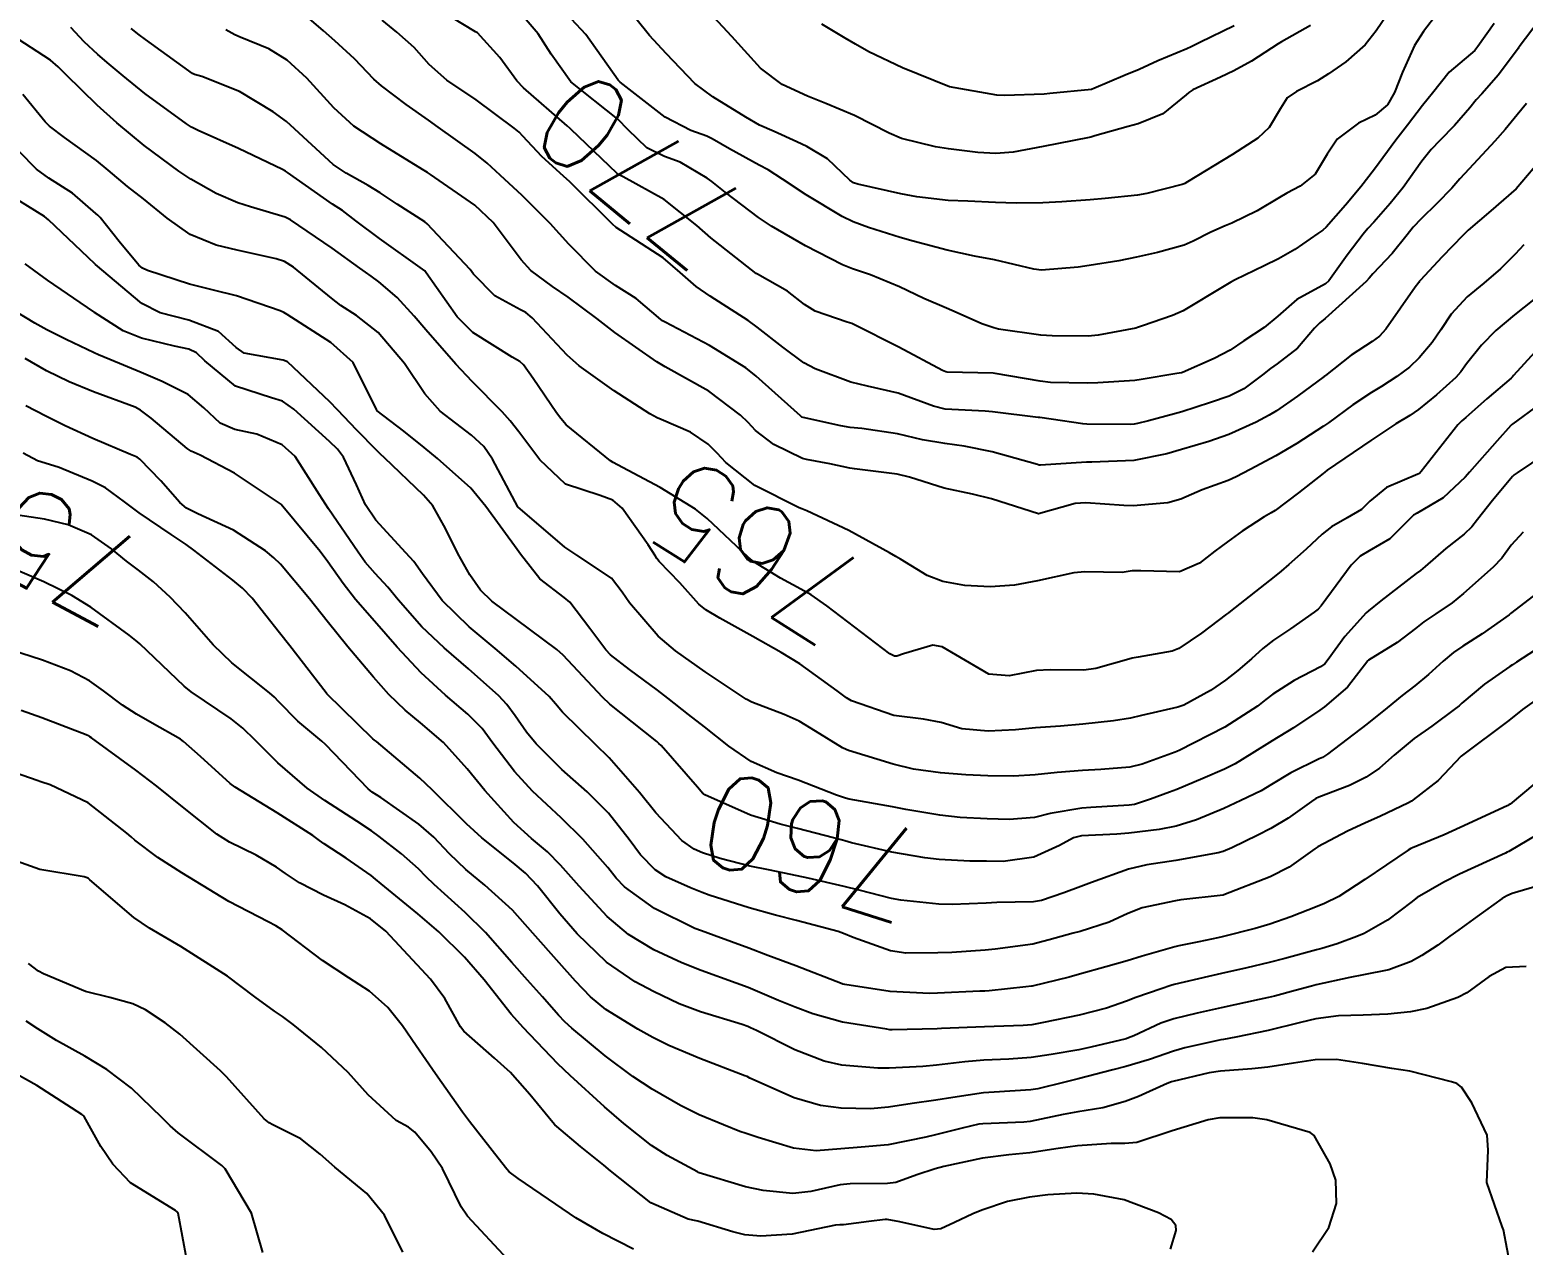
# Model space of a CAD drawing. Header units: metres. Extents: x 318500 to 325275, y 7408834 to 7428799.
# Drawn here: x 322826.7 to 322889.8, y 7421808 to 7421859.4 of the extents above; entities that cross this region are included whole.
import ezdxf
from ezdxf.enums import TextEntityAlignment as Align

# ---------------------------------------------------------------- set-up
doc = ezdxf.new("R2010")
doc.units = ezdxf.units.M
doc.header["$MEASUREMENT"] = 0
for name, color, linetype in [('Cotas', 45, 'Continuous'), ('Curvas de Nivel 1m', 11, 'Continuous'), ('Curvas de Nivel 5m', 15, 'Continuous'), ('Vias Primárias', 230, 'Continuous')]:
    doc.layers.add(name, color=color, linetype=linetype)
doc.styles.add('Style-STANDARD', font='STANDARD.shx')

msp = doc.modelspace()

# ---------------------------------------------------------------- linework, layer by layer
at = {"layer": 'Curvas de Nivel 1m', "flags": 128}
for points, elevation in [([(322891.186, 7421854.645), (322889.51, 7421852.67), (322888.437, 7421851.745), (322887.483, 7421850.921), (322887.369, 7421850.814), (322887.254, 7421850.702), (322886.383, 7421849.794), (322885.451, 7421848.795), (322885.414, 7421848.757), (322885.389, 7421848.721), (322885.236, 7421848.512), (322884.005, 7421846.741), (322883.726, 7421846.445), (322883.422, 7421846.226), (322882.535, 7421845.641), (322881.451, 7421844.779), (322881.423, 7421844.756), (322881.399, 7421844.741), (322880.268, 7421843.91), (322879.377, 7421843.295), (322879.075, 7421843.104), (322878.527, 7421842.813), (322877.365, 7421842.289), (322876.518, 7421841.999), (322875.358, 7421841.659), (322874.744, 7421841.479), (322873.353, 7421841.197), (322871.573, 7421841.127), (322871.352, 7421841.125), (322869.41, 7421840.998), (322869.351, 7421840.999), (322869.274, 7421841.017), (322867.356, 7421841.55), (322866.181, 7421841.801), (322865.359, 7421841.903), (322864.424, 7421842.068), (322863.363, 7421842.315), (322861.857, 7421842.543), (322861.366, 7421842.59), (322860.972, 7421842.652), (322859.369, 7421843.004), (322859.324, 7421843.025), (322859.266, 7421843.072), (322857.395, 7421844.755), (322856.952, 7421845.104), (322855.414, 7421846.055), (322853.539, 7421847.037), (322853.429, 7421847.099), (322853.358, 7421847.151), (322852.31, 7421848.038), (322851.444, 7421848.582), (322850.599, 7421849.189), (322849.467, 7421850.337), (322848.685, 7421851.212), (322847.497, 7421852.391), (322846.572, 7421853.244), (322846.017, 7421853.755), (322845.519, 7421854.168), (322843.955, 7421855.276), (322843.534, 7421855.571), (322842.594, 7421856.244), (322841.556, 7421857.021), (322841.235, 7421857.315), (322840.412, 7421858.171), (322839.576, 7421858.922), (322839.107, 7421859.345), (322837.6, 7421860.661)], 768), ([(322886.2, 7421860.118), (322885.596, 7421859.326), (322885.215, 7421858.726), (322884.699, 7421857.608), (322884.369, 7421856.738), (322884.07, 7421856.225), (322883.546, 7421855.791), (322882.852, 7421855.449), (322881.941, 7421854.774), (322881.524, 7421854.134), (322881.012, 7421853.288), (322880.385, 7421852.791), (322879.81, 7421852.492), (322879.503, 7421852.309), (322878.563, 7421851.745), (322877.486, 7421851.227), (322877.209, 7421851.109), (322876.611, 7421850.843), (322875.863, 7421850.465), (322875.471, 7421850.288), (322874.356, 7421849.982), (322873.464, 7421849.785), (322872.718, 7421849.634), (322871.458, 7421849.43), (322871.004, 7421849.369), (322869.454, 7421849.235), (322869.125, 7421849.273), (322867.461, 7421849.668), (322866.615, 7421849.82), (322865.466, 7421850.075), (322864.018, 7421850.466), (322863.474, 7421850.623), (322862.138, 7421851.033), (322861.484, 7421851.28), (322861.028, 7421851.506), (322859.5, 7421852.422), (322858.505, 7421853.085), (322857.892, 7421853.473), (322857.516, 7421853.676), (322856.268, 7421854.368), (322855.527, 7421854.792), (322855.297, 7421854.893), (322854.62, 7421855.134), (322853.538, 7421855.703), (322851.641, 7421857.179), (322851.561, 7421857.271), (322850.188, 7421859.194), (322849.59, 7421859.846)], 772), ([(322884.522, 7421860.736), (322883.596, 7421859.357), (322883.132, 7421858.757), (322882.314, 7421858.034), (322881.571, 7421857.536), (322881.107, 7421857.244), (322880.219, 7421856.793), (322879.832, 7421856.521), (322879.549, 7421856.074), (322879.075, 7421855.268), (322878.587, 7421854.814), (322877.523, 7421854.125), (322875.616, 7421852.963), (322875.51, 7421852.901), (322875.483, 7421852.887), (322875.398, 7421852.861), (322873.902, 7421852.478), (322873.503, 7421852.411), (322872.137, 7421852.264), (322871.499, 7421852.203), (322870.306, 7421852.12), (322869.497, 7421852.078), (322868.383, 7421852.065), (322867.497, 7421852.099), (322866.33, 7421852.145), (322865.498, 7421852.178), (322864.18, 7421852.33), (322863.502, 7421852.455), (322861.682, 7421852.864), (322861.508, 7421852.922), (322861.346, 7421853.042), (322860.397, 7421853.935), (322859.524, 7421854.469), (322859.111, 7421854.661), (322858.143, 7421855.091), (322857.534, 7421855.371), (322856.949, 7421855.696), (322855.552, 7421856.556), (322854.795, 7421857.131), (322853.579, 7421858.398), (322852.887, 7421859.161), (322852.3, 7421859.872)], 773), ([(322889.942, 7421856.276), (322889.547, 7421855.803), (322889.039, 7421855.175), (322888.609, 7421854.684), (322887.518, 7421853.521), (322887.126, 7421853.092), (322886.785, 7421852.707), (322886.162, 7421852.052), (322885.49, 7421851.408), (322885.158, 7421851.052), (322884.897, 7421850.729), (322884.267, 7421849.939), (322883.455, 7421849.081), (322883.303, 7421848.902), (322883.167, 7421848.754), (322881.434, 7421847.196), (322881.205, 7421847.01), (322880.991, 7421846.784), (322880.267, 7421845.942), (322879.407, 7421845.272), (322879.129, 7421845.079), (322878.792, 7421844.809), (322877.998, 7421844.214), (322877.386, 7421843.91), (322876.588, 7421843.636), (322875.376, 7421843.252), (322875.072, 7421843.165), (322873.969, 7421842.874), (322873.499, 7421842.749), (322873.368, 7421842.726), (322873.202, 7421842.716), (322871.368, 7421842.727), (322871.192, 7421842.736), (322869.851, 7421842.933), (322869.371, 7421843.001), (322869.3, 7421843.012), (322867.374, 7421843.25), (322867.067, 7421843.272), (322865.376, 7421843.366), (322864.881, 7421843.493), (322863.385, 7421844.035), (322862.093, 7421844.33), (322861.392, 7421844.501), (322859.883, 7421845.063), (322859.404, 7421845.32), (322858.518, 7421845.979), (322857.426, 7421846.83), (322857.051, 7421847.104), (322855.44, 7421848.139), (322854.854, 7421848.538), (322854.17, 7421849.139), (322853.459, 7421849.754), (322851.86, 7421850.789), (322851.478, 7421851.038), (322851.313, 7421851.182), (322849.506, 7421852.962), (322849.247, 7421853.204), (322848.336, 7421854.035), (322847.527, 7421854.9), (322847.365, 7421855.069), (322847.167, 7421855.235), (322845.548, 7421856.437), (322844.319, 7421857.272), (322843.567, 7421857.932), (322842.934, 7421858.65), (322842.207, 7421859.301), (322841.587, 7421859.796)], 769), ([(322888.579, 7421859.664), (322887.893, 7421858.695), (322887.758, 7421858.527), (322887.585, 7421858.367), (322886.673, 7421857.609), (322885.968, 7421856.716), (322885.787, 7421856.488), (322885.552, 7421856.199), (322884.91, 7421855.359), (322884.425, 7421854.737), (322883.517, 7421853.5), (322882.951, 7421852.758), (322882.289, 7421851.978), (322881.484, 7421851.059), (322881.337, 7421850.927), (322881.121, 7421850.784), (322880.149, 7421850.114), (322879.464, 7421849.71), (322878.855, 7421849.414), (322877.632, 7421848.827), (322877.449, 7421848.732), (322877.169, 7421848.555), (322875.437, 7421847.511), (322874.986, 7421847.313), (322873.72, 7421846.877), (322873.501, 7421846.807), (322873.429, 7421846.786), (322871.84, 7421846.487), (322871.423, 7421846.452), (322869.899, 7421846.457), (322869.423, 7421846.49), (322867.637, 7421846.748), (322867.428, 7421846.795), (322866.931, 7421846.967), (322865.885, 7421847.434), (322865.436, 7421847.623), (322864.472, 7421848.036), (322863.445, 7421848.526), (322862.214, 7421849.032), (322861.454, 7421849.293), (322861.038, 7421849.464), (322859.468, 7421850.268), (322858.031, 7421851.092), (322857.485, 7421851.457), (322856.083, 7421852.533), (322855.508, 7421852.981), (322855.321, 7421853.123), (322854.173, 7421853.796), (322853.519, 7421854.039), (322852.766, 7421854.405), (322851.982, 7421855.173), (322851.536, 7421855.613), (322849.56, 7421857.2), (322848.721, 7421858.362), (322848.174, 7421859.221), (322847.59, 7421859.91)], 771), ([(322880.813, 7421859.573), (322879.591, 7421858.887), (322879.454, 7421858.802), (322878.325, 7421858.073), (322877.573, 7421857.665), (322877.007, 7421857.399), (322875.84, 7421856.856), (322875.668, 7421856.749), (322875.557, 7421856.64), (322874.573, 7421855.841), (322873.538, 7421855.424), (322873.115, 7421855.308), (322871.705, 7421854.907), (322871.53, 7421854.861), (322871.459, 7421854.841), (322869.525, 7421854.463), (322868.246, 7421854.229), (322867.522, 7421854.173), (322866.762, 7421854.211), (322865.524, 7421854.358), (322864.973, 7421854.447), (322863.528, 7421854.807), (322863.011, 7421855.025), (322861.541, 7421855.767), (322860.331, 7421856.276), (322859.553, 7421856.586), (322858.494, 7421857.086), (322857.57, 7421857.778), (322856.36, 7421859.112), (322855.598, 7421859.932)], 774), ([(322890.476, 7421843.561), (322889.371, 7421842.743), (322889.328, 7421842.713), (322889.288, 7421842.671), (322888.71, 7421842.026), (322887.53, 7421840.697), (322887.446, 7421840.601), (322887.347, 7421840.483), (322886.423, 7421839.619), (322885.324, 7421838.968), (322885.168, 7421838.877), (322885.011, 7421838.725), (322884.166, 7421837.878), (322883.299, 7421837.37), (322882.909, 7421837.143), (322882.533, 7421836.761), (322881.273, 7421835.053), (322881.141, 7421834.911), (322880.978, 7421834.783), (322879.977, 7421834.075), (322879.252, 7421833.594), (322878.802, 7421833.251), (322878.317, 7421832.814), (322877.745, 7421832.31), (322877.226, 7421831.9), (322876.584, 7421831.475), (322875.468, 7421830.856), (322875.209, 7421830.765), (322873.672, 7421830.408), (322873.204, 7421830.299), (322872.494, 7421830.182), (322871.201, 7421830.045), (322870.244, 7421829.968), (322869.199, 7421829.889), (322868.343, 7421829.804), (322867.198, 7421829.745), (322866.074, 7421829.852), (322865.201, 7421830.118), (322864.457, 7421830.256), (322863.204, 7421830.411), (322861.415, 7421831.038), (322861.212, 7421831.158), (322860.813, 7421831.449), (322859.233, 7421832.59), (322858.443, 7421833.082), (322857.25, 7421833.752), (322855.847, 7421834.529), (322855.266, 7421834.873), (322854.967, 7421835.125), (322854.167, 7421836.025), (322853.288, 7421836.916), (322853.188, 7421837.051), (322853.13, 7421837.152), (322852.83, 7421837.624), (322851.73, 7421839.174), (322851.325, 7421839.508), (322850.8, 7421839.714), (322849.335, 7421840.192), (322848.244, 7421841.217), (322847.86, 7421841.727), (322847.362, 7421842.4), (322846.995, 7421842.865), (322846.651, 7421843.241), (322845.389, 7421844.531), (322844.7, 7421845.267), (322843.421, 7421846.712), (322842.934, 7421847.287), (322842.213, 7421848.074), (322841.444, 7421848.739), (322841.114, 7421848.982), (322840.643, 7421849.322), (322839.462, 7421850.163), (322837.712, 7421851.358), (322837.481, 7421851.473), (322836.017, 7421851.913), (322835.487, 7421852.087), (322834.563, 7421852.476), (322833.497, 7421853.078), (322832.992, 7421853.425), (322831.516, 7421854.509), (322830.369, 7421855.457), (322829.541, 7421856.209), (322828.223, 7421857.49), (322827.893, 7421857.825), (322827.566, 7421858.108), (322825.917, 7421859.177)], 764), ([(322891.069, 7421848.646), (322889.437, 7421847.345), (322888.643, 7421846.682), (322888.043, 7421846.068), (322887.409, 7421845.274), (322887.165, 7421844.941), (322886.953, 7421844.704), (322886.138, 7421843.963), (322885.379, 7421843.346), (322885.009, 7421843.092), (322884.426, 7421842.734), (322883.363, 7421842.035), (322881.525, 7421840.777), (322881.424, 7421840.703), (322881.348, 7421840.643), (322880.309, 7421839.817), (322879.324, 7421839.076), (322879.153, 7421838.972), (322878.865, 7421838.807), (322877.932, 7421838.199), (322877.304, 7421837.755), (322876.772, 7421837.364), (322876.12, 7421836.848), (322875.286, 7421836.486), (322873.64, 7421836.523), (322873.286, 7421836.521), (322872.851, 7421836.452), (322871.286, 7421836.484), (322870.811, 7421836.443), (322869.282, 7421836.104), (322868.31, 7421835.919), (322867.279, 7421835.846), (322866.211, 7421835.908), (322865.281, 7421836.079), (322864.61, 7421836.327), (322863.492, 7421837.017), (322863.292, 7421837.139), (322863.03, 7421837.286), (322861.308, 7421838.236), (322859.531, 7421839.067), (322859.321, 7421839.143), (322859.205, 7421839.189), (322857.336, 7421840.134), (322856.103, 7421841.112), (322855.737, 7421841.5), (322855.358, 7421841.884), (322854.614, 7421842.383), (322853.368, 7421842.917), (322853.204, 7421842.989), (322852.889, 7421843.157), (322851.384, 7421844.13), (322849.903, 7421845.195), (322849.407, 7421845.648), (322847.921, 7421847.223), (322847.647, 7421847.442), (322847.433, 7421847.553), (322846.338, 7421848.145), (322845.448, 7421849.072), (322845.298, 7421849.262), (322843.479, 7421851.198), (322843.382, 7421851.281), (322842.212, 7421852.023), (322841.492, 7421852.499), (322840.992, 7421852.814), (322840.055, 7421853.332), (322839.505, 7421853.701), (322837.705, 7421855.358), (322837.532, 7421855.516), (322836.976, 7421855.931), (322835.551, 7421856.789), (322833.963, 7421857.414), (322833.652, 7421857.51), (322833.561, 7421857.552), (322833.151, 7421857.837), (322831.575, 7421858.985), (322831.318, 7421859.184), (322830.976, 7421859.449)], 766), ([(322889.838, 7421850.301), (322889.469, 7421849.907), (322888.85, 7421849.288), (322888.146, 7421848.69), (322887.444, 7421848.107), (322886.763, 7421847.38), (322886.319, 7421846.711), (322885.96, 7421846.176), (322885.412, 7421845.527), (322884.999, 7421845.133), (322884.459, 7421844.734), (322883.815, 7421844.322), (322883.39, 7421844.063), (322882.601, 7421843.542), (322881.576, 7421842.777), (322881.369, 7421842.635), (322880.24, 7421841.912), (322879.356, 7421841.393), (322878.273, 7421840.816), (322877.671, 7421840.499), (322877.343, 7421840.349), (322876.237, 7421839.946), (322875.33, 7421839.559), (322874.794, 7421839.4), (322873.326, 7421839.276), (322872.924, 7421839.288), (322871.327, 7421839.406), (322870.875, 7421839.368), (322869.32, 7421838.94), (322867.329, 7421839.565), (322866.535, 7421839.769), (322865.335, 7421840.021), (322863.873, 7421840.481), (322863.344, 7421840.619), (322861.551, 7421840.833), (322861.347, 7421840.867), (322860.505, 7421841.053), (322859.513, 7421841.229), (322859.352, 7421841.275), (322858.13, 7421841.86), (322857.364, 7421842.46), (322857.054, 7421842.79), (322856.733, 7421843.106), (322855.385, 7421844.118), (322853.549, 7421845.148), (322853.401, 7421845.232), (322853.19, 7421845.367), (322851.421, 7421846.599), (322850.649, 7421847.188), (322849.439, 7421848.091), (322848.777, 7421848.544), (322847.869, 7421849.224), (322847.457, 7421849.679), (322846.275, 7421851.248), (322845.491, 7421851.98), (322843.63, 7421853.279), (322843.501, 7421853.362), (322843.29, 7421853.496), (322841.519, 7421854.57), (322840.387, 7421855.327), (322839.541, 7421856.094), (322838.393, 7421857.352), (322837.567, 7421858.11), (322836.794, 7421858.593), (322835.577, 7421859.088), (322835.36, 7421859.176), (322834.981, 7421859.399)], 767), ([(322891.363, 7421841.893), (322889.55, 7421840.667), (322889.428, 7421840.59), (322889.348, 7421840.517), (322888.515, 7421839.499), (322887.873, 7421838.692), (322887.629, 7421838.382), (322887.311, 7421838.079), (322886.541, 7421837.468), (322885.669, 7421836.716), (322885.46, 7421836.546), (322885.287, 7421836.41), (322883.796, 7421835.263), (322883.271, 7421834.841), (322883.17, 7421834.751), (322882.269, 7421833.75), (322881.563, 7421832.775), (322881.419, 7421832.596), (322881.235, 7421832.463), (322880.12, 7421831.898), (322879.218, 7421831.321), (322878.931, 7421831.088), (322878.576, 7421830.81), (322877.201, 7421829.923), (322875.263, 7421828.931), (322875.19, 7421828.899), (322875.161, 7421828.89), (322875.092, 7421828.861), (322873.703, 7421828.354), (322873.18, 7421828.229), (322871.951, 7421828.126), (322871.178, 7421828.086), (322870.105, 7421827.997), (322869.174, 7421827.899), (322868.269, 7421827.854), (322867.174, 7421827.869), (322866.244, 7421827.904), (322865.175, 7421827.988), (322864.033, 7421828.151), (322863.18, 7421828.349), (322861.296, 7421828.931), (322861.189, 7421828.969), (322861.042, 7421829.042), (322859.894, 7421829.756), (322859.201, 7421830.178), (322858.577, 7421830.453), (322857.209, 7421830.969), (322856.971, 7421831.102), (322855.227, 7421832.261), (322853.974, 7421833.139), (322853.249, 7421833.768), (322852.03, 7421835.169), (322851.727, 7421835.625), (322851.28, 7421836.224), (322849.803, 7421837.195), (322849.295, 7421837.529), (322847.32, 7421839.23), (322846.251, 7421841.246), (322845.88, 7421841.777), (322845.36, 7421842.257), (322844.029, 7421843.273), (322843.381, 7421844.003), (322842.53, 7421845.293), (322841.419, 7421846.607), (322840.492, 7421847.324), (322839.84, 7421847.74), (322839.437, 7421848.046), (322837.832, 7421849.356), (322837.454, 7421849.598), (322837.101, 7421849.72), (322835.46, 7421850.075), (322834.569, 7421850.298), (322833.47, 7421850.737), (322832.5, 7421851.43), (322831.488, 7421852.254), (322830.819, 7421852.775), (322830.006, 7421853.462), (322829.506, 7421853.87), (322828.161, 7421854.849), (322827.527, 7421855.315), (322827.344, 7421855.502), (322826.392, 7421856.667)], 763), ([(322889.808, 7421838.167), (322889.304, 7421837.612), (322888.904, 7421837.068), (322888.543, 7421836.681), (322887.279, 7421835.57), (322886.8, 7421835.18), (322886.118, 7421834.712), (322885.613, 7421834.368), (322885.261, 7421834.095), (322884.48, 7421833.503), (322883.271, 7421832.75), (322883.256, 7421832.734), (322883.24, 7421832.723), (322882.379, 7421831.606), (322881.408, 7421830.777), (322881.209, 7421830.64), (322880.099, 7421829.893), (322879.195, 7421829.346), (322878.343, 7421828.813), (322877.633, 7421828.373), (322877.18, 7421828.146), (322876.266, 7421827.751), (322875.166, 7421827.288), (322874.861, 7421827.167), (322874.057, 7421826.871), (322873.378, 7421826.656), (322873.156, 7421826.621), (322871.538, 7421826.52), (322871.154, 7421826.493), (322869.811, 7421826.269), (322869.148, 7421826.107), (322868.086, 7421826.011), (322867.146, 7421826.044), (322866.016, 7421826.108), (322865.148, 7421826.199), (322863.718, 7421826.445), (322863.153, 7421826.549), (322861.32, 7421826.876), (322861.158, 7421826.917), (322860.786, 7421827.046), (322859.169, 7421827.685), (322858.261, 7421827.996), (322857.181, 7421828.467), (322856.238, 7421829.11), (322855.198, 7421829.934), (322854.532, 7421830.459), (322853.66, 7421831.143), (322853.215, 7421831.481), (322852.041, 7421832.355), (322851.237, 7421832.977), (322851.041, 7421833.182), (322850.352, 7421834.09), (322849.511, 7421835.198), (322849.272, 7421835.402), (322848.249, 7421836.185), (322847.431, 7421837.228), (322847.293, 7421837.428), (322845.956, 7421839.25), (322845.331, 7421840.025), (322843.924, 7421841.274), (322843.355, 7421841.734), (322842.504, 7421842.436), (322841.37, 7421843.293), (322841.336, 7421843.345), (322840.362, 7421845.326), (322839.412, 7421846.171), (322837.573, 7421847.358), (322837.421, 7421847.452), (322837.268, 7421847.516), (322835.431, 7421848.145), (322834.447, 7421848.393), (322833.438, 7421848.639), (322831.669, 7421849.216), (322831.448, 7421849.322), (322831.303, 7421849.442), (322830.47, 7421850.45), (322829.664, 7421851.467), (322829.569, 7421851.557), (322829.482, 7421851.634), (322828.492, 7421852.487), (322827.496, 7421853.123), (322826.974, 7421853.505), (322825.522, 7421854.983)], 762), ([(322891.286, 7421836.27), (322889.514, 7421834.908), (322889.271, 7421834.721), (322889.208, 7421834.671), (322888.078, 7421833.867), (322887.25, 7421833.339), (322886.867, 7421833.082), (322886.419, 7421832.708), (322885.798, 7421832.148), (322885.224, 7421831.67), (322884.69, 7421831.256), (322884.063, 7421830.737), (322883.203, 7421830.044), (322881.538, 7421828.775), (322881.323, 7421828.643), (322881.187, 7421828.577), (322879.979, 7421827.991), (322879.17, 7421827.49), (322878.738, 7421827.235), (322877.873, 7421826.819), (322877.388, 7421826.595), (322877.155, 7421826.479), (322875.996, 7421825.999), (322875.143, 7421825.741), (322874.418, 7421825.59), (322873.138, 7421825.433), (322872.625, 7421825.4), (322871.136, 7421825.322), (322870.802, 7421825.248), (322870.203, 7421824.924), (322869.125, 7421824.419), (322867.83, 7421824.246), (322867.123, 7421824.255), (322866.414, 7421824.261), (322865.123, 7421824.328), (322864.518, 7421824.394), (322863.126, 7421824.639), (322861.418, 7421825.037), (322861.131, 7421825.113), (322861.034, 7421825.139), (322859.138, 7421825.632), (322858.409, 7421825.813), (322857.146, 7421826.194), (322855.212, 7421827.066), (322855.16, 7421827.096), (322855.132, 7421827.12), (322854.908, 7421827.379), (322853.375, 7421829.147), (322853.277, 7421829.235), (322853.192, 7421829.307), (322852.16, 7421830.126), (322851.207, 7421830.887), (322850.896, 7421831.183), (322849.236, 7421832.958), (322848.967, 7421833.204), (322847.259, 7421834.471), (322846.221, 7421835.246), (322845.734, 7421835.713), (322845.281, 7421836.362), (322844.779, 7421837.265), (322844.26, 7421838.316), (322843.721, 7421839.276), (322843.327, 7421839.719), (322841.682, 7421841.305), (322841.507, 7421841.463), (322841.353, 7421841.608), (322840.51, 7421842.471), (322839.693, 7421843.335), (322839.375, 7421843.675), (322837.576, 7421845.358), (322837.401, 7421845.436), (322835.747, 7421845.729), (322835.406, 7421845.969), (322834.661, 7421846.649), (322833.417, 7421847.125), (322832.198, 7421847.432), (322831.426, 7421847.825), (322829.47, 7421849.47), (322829.45, 7421849.49), (322829.155, 7421849.775), (322827.478, 7421851.365), (322827.307, 7421851.502), (322825.491, 7421852.626)], 761), ([(322890.611, 7421831.257), (322889.777, 7421830.661), (322889.205, 7421830.203), (322887.19, 7421828.7), (322886.213, 7421827.671), (322885.162, 7421826.854), (322885.085, 7421826.797), (322884.96, 7421826.723), (322883.752, 7421826.14), (322883.147, 7421825.874), (322882.375, 7421825.528), (322881.131, 7421824.863), (322881.08, 7421824.832), (322881.006, 7421824.781), (322879.911, 7421824.003), (322879.118, 7421823.592), (322877.156, 7421822.829), (322877.124, 7421822.815), (322875.342, 7421822.621), (322875.106, 7421822.584), (322873.696, 7421822.279), (322873.098, 7421822.05), (322872.303, 7421821.681), (322871.086, 7421821.286), (322870.791, 7421821.208), (322869.778, 7421820.93), (322869.23, 7421820.786), (322869.077, 7421820.752), (322867.489, 7421820.541), (322867.073, 7421820.497), (322865.656, 7421820.397), (322865.071, 7421820.377), (322863.711, 7421820.37), (322863.072, 7421820.463), (322861.491, 7421821.036), (322861.082, 7421821.202), (322860.849, 7421821.278), (322859.09, 7421821.753), (322858.202, 7421821.975), (322857.098, 7421822.278), (322855.398, 7421822.824), (322855.107, 7421822.93), (322854.611, 7421823.127), (322853.569, 7421823.598), (322853.117, 7421823.892), (322852.493, 7421824.529), (322852.014, 7421825.167), (322851.147, 7421826.291), (322850.241, 7421827.189), (322849.174, 7421828.13), (322848.095, 7421829.216), (322847.685, 7421829.713), (322847.202, 7421830.395), (322846.846, 7421830.875), (322846.508, 7421831.241), (322845.227, 7421832.386), (322844.207, 7421833.27), (322843.253, 7421834.157), (322842.257, 7421835.295), (322841.814, 7421835.841), (322841.281, 7421836.415), (322840.868, 7421836.899), (322840.569, 7421837.321), (322839.317, 7421839.148), (322839.187, 7421839.341), (322838.933, 7421839.736), (322837.905, 7421841.354), (322837.355, 7421841.849), (322836.286, 7421842.303), (322835.361, 7421842.506), (322834.73, 7421842.769), (322834.038, 7421843.41), (322833.378, 7421843.982), (322832.285, 7421844.532), (322831.392, 7421844.913), (322830.065, 7421845.46), (322829.588, 7421845.653), (322829.403, 7421845.74), (322828.232, 7421846.305), (322827.412, 7421846.718), (322826.907, 7421846.997), (322826.049, 7421847.514)], 759), ([(322890.292, 7421827.535), (322889.256, 7421826.669), (322889.197, 7421826.632), (322889.159, 7421826.611), (322887.841, 7421825.999), (322887.145, 7421825.672), (322886.473, 7421825.374), (322885.131, 7421824.82), (322885.064, 7421824.788), (322884.939, 7421824.723), (322883.117, 7421823.478), (322882.011, 7421822.766), (322881.415, 7421822.466), (322881.103, 7421822.339), (322879.979, 7421821.909), (322879.092, 7421821.598), (322878.484, 7421821.414), (322877.083, 7421821.055), (322876.902, 7421821.013), (322876.103, 7421820.845), (322875.258, 7421820.677), (322875.077, 7421820.636), (322873.708, 7421820.236), (322873.067, 7421820.042), (322872.173, 7421819.784), (322871.058, 7421819.476), (322870.616, 7421819.357), (322869.051, 7421818.976), (322869.018, 7421818.973), (322868.78, 7421818.943), (322867.229, 7421818.778), (322867.048, 7421818.766), (322866.842, 7421818.757), (322865.047, 7421818.679), (322864.719, 7421818.667), (322863.047, 7421818.748), (322861.141, 7421819.039), (322861.05, 7421819.062), (322861.018, 7421819.073), (322859.061, 7421819.833), (322857.885, 7421820.271), (322857.072, 7421820.577), (322855.612, 7421821.115), (322855.083, 7421821.305), (322854.792, 7421821.416), (322853.097, 7421822.255), (322851.825, 7421823.169), (322851.474, 7421823.535), (322851.118, 7421823.985), (322850.058, 7421825.191), (322849.143, 7421826.081), (322847.935, 7421827.218), (322847.172, 7421828.044), (322846.265, 7421829.244), (322845.801, 7421829.856), (322845.202, 7421830.463), (322844.257, 7421831.27), (322843.224, 7421832.221), (322842.214, 7421833.295), (322841.256, 7421834.396), (322840.454, 7421835.322), (322839.932, 7421835.985), (322839.286, 7421836.906), (322838.96, 7421837.343), (322837.319, 7421839.324), (322837.288, 7421839.36), (322835.339, 7421840.649), (322833.886, 7421841.412), (322833.514, 7421841.589), (322833.344, 7421841.702), (322831.818, 7421842.98), (322831.368, 7421843.324), (322831.144, 7421843.443), (322829.379, 7421844.09), (322828.346, 7421844.52), (322827.392, 7421844.982), (322826.489, 7421845.504)], 758), ([(322890.414, 7421825.378), (322889.194, 7421824.669), (322889.13, 7421824.636), (322889.052, 7421824.594), (322887.12, 7421823.704), (322886.45, 7421823.373), (322885.329, 7421822.718), (322885.2, 7421822.627), (322885.108, 7421822.557), (322884.07, 7421821.761), (322883.087, 7421821.202), (322882.773, 7421821.066), (322881.944, 7421820.767), (322881.29, 7421820.564), (322881.076, 7421820.508), (322879.725, 7421820.139), (322879.068, 7421819.968), (322878.128, 7421819.75), (322877.06, 7421819.509), (322876.51, 7421819.387), (322875.053, 7421819.049), (322874.908, 7421819.005), (322874.51, 7421818.865), (322873.435, 7421818.487), (322873.045, 7421818.337), (322872.198, 7421818.049), (322871.038, 7421817.744), (322869.539, 7421817.436), (322869.034, 7421817.344), (322868.671, 7421817.306), (322867.033, 7421817.256), (322865.224, 7421817.179), (322865.032, 7421817.173), (322863.143, 7421817.13), (322863.031, 7421817.133), (322862.904, 7421817.149), (322861.034, 7421817.453), (322859.781, 7421817.803), (322859.04, 7421818.08), (322858.334, 7421818.372), (322857.048, 7421818.917), (322856.537, 7421819.105), (322855.058, 7421819.633), (322854.241, 7421819.953), (322853.07, 7421820.509), (322851.998, 7421821.161), (322851.091, 7421821.917), (322849.904, 7421823.192), (322849.119, 7421824.091), (322848.566, 7421824.65), (322847.887, 7421825.219), (322847.14, 7421825.893), (322845.919, 7421827.242), (322845.174, 7421828.16), (322844.167, 7421829.27), (322843.198, 7421830.106), (322842.551, 7421830.638), (322841.866, 7421831.3), (322841.221, 7421832.033), (322840.13, 7421833.321), (322839.256, 7421834.4), (322838.506, 7421835.348), (322837.284, 7421836.803), (322837.005, 7421837.083), (322836.657, 7421837.37), (322835.303, 7421838.252), (322833.785, 7421838.933), (322833.316, 7421839.172), (322833.024, 7421839.414), (322832.226, 7421840.328), (322831.338, 7421841.249), (322831.223, 7421841.326), (322830.948, 7421841.446), (322829.35, 7421842.116), (322828.182, 7421842.658), (322827.364, 7421843.064), (322826.525, 7421843.503)], 757), ([(322891.118, 7421823.409), (322889.338, 7421822.893), (322889.111, 7421822.784), (322888.923, 7421822.673), (322887.864, 7421821.923), (322887.09, 7421821.352), (322886.71, 7421821.08), (322886.198, 7421820.709), (322885.526, 7421820.262), (322885.069, 7421820.012), (322884.132, 7421819.666), (322883.061, 7421819.455), (322882.474, 7421819.344), (322881.054, 7421819.027), (322880.858, 7421818.977), (322880.17, 7421818.789), (322879.292, 7421818.554), (322879.047, 7421818.495), (322878.651, 7421818.411), (322877.042, 7421818.061), (322876.023, 7421817.828), (322875.037, 7421817.593), (322874.495, 7421817.406), (322873.352, 7421816.877), (322873.126, 7421816.782), (322873.028, 7421816.752), (322871.535, 7421816.39), (322871.021, 7421816.281), (322869.856, 7421816.088), (322869.015, 7421815.963), (322868.071, 7421815.893), (322867.013, 7421815.849), (322866.204, 7421815.78), (322865.01, 7421815.634), (322864.431, 7421815.576), (322863.007, 7421815.508), (322862.526, 7421815.506), (322861.009, 7421815.64), (322860.256, 7421815.806), (322859.018, 7421816.275), (322857.398, 7421817.094), (322857.149, 7421817.216), (322857.032, 7421817.265), (322856.79, 7421817.345), (322855.038, 7421817.893), (322854.136, 7421818.228), (322853.046, 7421818.742), (322852.274, 7421819.158), (322851.062, 7421819.992), (322849.816, 7421821.189), (322849.092, 7421822.032), (322848.142, 7421823.215), (322847.641, 7421823.748), (322847.119, 7421824.179), (322845.787, 7421825.243), (322845.139, 7421825.837), (322843.691, 7421827.272), (322843.167, 7421827.76), (322841.335, 7421829.308), (322841.257, 7421829.375), (322841.191, 7421829.431), (322839.239, 7421831.33), (322839.211, 7421831.364), (322837.675, 7421833.353), (322837.248, 7421833.912), (322836.089, 7421835.378), (322835.683, 7421835.793), (322835.277, 7421836.132), (322833.62, 7421837.407), (322833.293, 7421837.638), (322832.659, 7421838.06), (322831.313, 7421838.974), (322830.688, 7421839.449), (322829.894, 7421840.03), (322829.328, 7421840.317), (322827.924, 7421840.894), (322827.336, 7421841.076), (322827.017, 7421841.175), (322826.407, 7421841.504)], 756), ([(322889.28, 7421807.041), (322888.973, 7421808.669), (322888.922, 7421808.819), (322888.273, 7421810.68), (322888.319, 7421812.035), (322888.287, 7421812.68), (322887.64, 7421814.04), (322887.204, 7421814.697), (322887.002, 7421814.859), (322886.777, 7421814.929), (322885.01, 7421815.375), (322884.249, 7421815.493), (322883.014, 7421815.7), (322881.909, 7421815.874), (322881.016, 7421815.864), (322880.092, 7421815.711), (322879.011, 7421815.542), (322878.344, 7421815.476), (322877.008, 7421815.379), (322876.54, 7421815.304), (322875.001, 7421814.943), (322874.935, 7421814.927), (322874.765, 7421814.862), (322873.551, 7421814.315), (322872.988, 7421814.099), (322872.043, 7421813.835), (322870.981, 7421813.656), (322870.358, 7421813.541), (322868.975, 7421813.253), (322868.696, 7421813.221), (322866.973, 7421813.158), (322866.797, 7421813.138), (322866.09, 7421812.973), (322864.967, 7421812.694), (322864.562, 7421812.592), (322862.962, 7421812.265), (322861.832, 7421812.161), (322860.961, 7421812.093), (322859.919, 7421812.015), (322858.961, 7421812.125), (322857.476, 7421812.574), (322856.966, 7421812.738), (322856.704, 7421812.831), (322856.009, 7421813.104), (322854.976, 7421813.538), (322854.187, 7421813.927), (322852.992, 7421814.615), (322852.172, 7421815.158), (322851.013, 7421816.024), (322849.597, 7421817.191), (322849.301, 7421817.464), (322849.036, 7421817.752), (322848.36, 7421818.527), (322847.722, 7421819.22), (322847.061, 7421819.971), (322845.95, 7421821.241), (322845.092, 7421822.079), (322843.773, 7421823.27), (322843.438, 7421823.6), (322843.116, 7421823.926), (322842.396, 7421824.564), (322841.46, 7421825.305), (322841.133, 7421825.537), (322840.506, 7421825.95), (322839.152, 7421826.818), (322838.409, 7421827.341), (322837.176, 7421828.41), (322836.212, 7421829.375), (322835.69, 7421829.878), (322835.199, 7421830.271), (322833.513, 7421831.407), (322833.214, 7421831.647), (322831.345, 7421833.438), (322831.241, 7421833.532), (322830.886, 7421833.804), (322829.263, 7421834.991), (322828.46, 7421835.478), (322827.276, 7421836.057), (322826.266, 7421836.496)], 754), ([(322880.904, 7421807.746), (322881.588, 7421808.77), (322881.912, 7421809.788), (322881.894, 7421810.766), (322881.651, 7421811.464), (322880.969, 7421812.662), (322880.799, 7421812.782), (322878.978, 7421813.327), (322878.379, 7421813.409), (322876.979, 7421813.412), (322876.495, 7421813.32), (322874.97, 7421812.86), (322873.472, 7421812.367), (322872.964, 7421812.326), (322872.398, 7421812.322), (322870.963, 7421812.219), (322870.155, 7421812.115), (322868.96, 7421811.928), (322868.069, 7421811.839), (322866.957, 7421811.704), (322865.322, 7421811.353), (322864.953, 7421811.256), (322864.184, 7421811.001), (322863.288, 7421810.672), (322862.944, 7421810.635), (322861.362, 7421810.618), (322860.943, 7421810.571), (322859.702, 7421810.295), (322858.937, 7421810.213), (322857.687, 7421810.334), (322856.941, 7421810.491), (322854.981, 7421811.088), (322854.95, 7421811.1), (322854.907, 7421811.121), (322853.625, 7421811.808), (322852.961, 7421812.24), (322851.798, 7421813.162), (322850.98, 7421813.867), (322849.526, 7421815.192), (322849.007, 7421815.696), (322847.538, 7421817.222), (322847.295, 7421817.488), (322847.036, 7421817.791), (322845.889, 7421819.242), (322845.064, 7421820.2), (322843.973, 7421821.267), (322843.091, 7421822.026), (322841.542, 7421823.304), (322841.304, 7421823.499), (322841.113, 7421823.648), (322840.06, 7421824.381), (322839.127, 7421824.99), (322838.928, 7421825.133), (322838.645, 7421825.337), (322837.144, 7421826.299), (322835.362, 7421827.387), (322835.162, 7421827.533), (322833.902, 7421828.68), (322833.189, 7421829.315), (322833.057, 7421829.412), (322831.856, 7421830.089), (322831.2, 7421830.467), (322830.606, 7421830.851), (322829.804, 7421831.461), (322829.216, 7421831.883), (322828.403, 7421832.297), (322827.229, 7421832.754), (322825.432, 7421833.322)], 753), ([(322874.905, 7421807.86), (322875.135, 7421808.638), (322875.127, 7421808.857), (322874.924, 7421809.112), (322874.395, 7421809.398), (322872.936, 7421809.938), (322871.659, 7421810.179), (322870.94, 7421810.222), (322869.715, 7421810.152), (322868.937, 7421810.052), (322868.006, 7421809.877), (322866.928, 7421809.511), (322866.548, 7421809.343), (322865.775, 7421808.977), (322865.188, 7421808.713), (322864.916, 7421808.694), (322863.462, 7421809.012), (322862.921, 7421809.106), (322862.835, 7421809.107), (322862.147, 7421809.028), (322861.073, 7421808.883), (322860.918, 7421808.884), (322860.745, 7421808.871), (322858.911, 7421808.492), (322857.584, 7421808.409), (322856.911, 7421808.465), (322856.4, 7421808.585), (322854.919, 7421809.042), (322854.855, 7421809.057), (322854.515, 7421809.126), (322852.93, 7421809.821), (322851.23, 7421811.167), (322850.952, 7421811.407), (322849.968, 7421812.193), (322848.968, 7421813.039), (322848.883, 7421813.115), (322848.801, 7421813.203), (322847.817, 7421814.389), (322847.094, 7421815.229), (322847.001, 7421815.325), (322846.324, 7421815.923), (322845.027, 7421817.073), (322844.894, 7421817.252), (322844.23, 7421818.451), (322843.618, 7421819.271), (322843.059, 7421819.88), (322841.734, 7421821.3), (322841.088, 7421821.824), (322840.007, 7421822.41), (322839.102, 7421822.818), (322838.087, 7421823.345), (322837.492, 7421823.732), (322837.116, 7421824.004), (322836.261, 7421824.512), (322835.127, 7421825.058), (322834.589, 7421825.395), (322833.147, 7421826.547), (322832.051, 7421827.427), (322831.17, 7421828.102), (322829.291, 7421829.468), (322829.232, 7421829.511), (322829.191, 7421829.535), (322829.073, 7421829.589), (322827.198, 7421830.313), (322826.32, 7421830.622)], 752), ([(322852.207, 7421807.85), (322850.91, 7421808.516), (322849.764, 7421809.187), (322848.928, 7421809.755), (322847.324, 7421810.844), (322846.948, 7421811.125), (322846.856, 7421811.231), (322846.487, 7421811.703), (322845.27, 7421813.247), (322844.976, 7421813.64), (322843.832, 7421815.268), (322843.018, 7421816.457), (322842.444, 7421817.289), (322841.814, 7421818.074), (322841.044, 7421818.758), (322840.174, 7421819.319), (322839.061, 7421820.054), (322837.355, 7421821.356), (322837.083, 7421821.527), (322836.762, 7421821.687), (322835.097, 7421822.555), (322833.688, 7421823.404), (322833.114, 7421823.766), (322832.106, 7421824.412), (322831.127, 7421825.15), (322830.97, 7421825.284), (322830.787, 7421825.445), (322829.149, 7421826.722), (322827.544, 7421827.486), (322827.162, 7421827.609), (322826.995, 7421827.66), (322825.172, 7421828.292)], 751), ([(322842.454, 7421807.729), (322841.682, 7421809.299), (322840.933, 7421810.205), (322839.585, 7421811.324), (322838.955, 7421811.87), (322838.138, 7421812.519), (322836.967, 7421813.108), (322836.804, 7421813.198), (322836.6, 7421813.366), (322834.996, 7421815.133), (322834.745, 7421815.393), (322833.023, 7421816.947), (322832.414, 7421817.419), (322831.572, 7421817.968), (322831.038, 7421818.231), (322830.073, 7421818.488), (322829.043, 7421818.751), (322827.261, 7421819.488), (322827.052, 7421819.606), (322826.629, 7421819.924)], 749), ([(322836.539, 7421807.721), (322836.058, 7421809.373), (322834.948, 7421811.255), (322834.807, 7421811.391), (322832.964, 7421812.774), (322832.619, 7421813.068), (322832.265, 7421813.421), (322830.988, 7421814.657), (322829.941, 7421815.456), (322829.008, 7421816.008), (322827.82, 7421816.68), (322827.025, 7421817.168), (322826.538, 7421817.497)], 748), ([(322833.329, 7421807.406), (322832.958, 7421809.371), (322832.942, 7421809.41), (322832.92, 7421809.437), (322832.843, 7421809.489), (322830.938, 7421810.665), (322830.195, 7421811.451), (322829.695, 7421812.196), (322828.993, 7421813.47), (322828.97, 7421813.493), (322828.889, 7421813.553), (322826.989, 7421814.778), (322825.681, 7421815.51)], 747)]:
    msp.add_lwpolyline(points, dxfattribs=dict(at, elevation=elevation))
at = {"layer": 'Curvas de Nivel 5m', "flags": 128}
for points, elevation in [([(322890.476, 7421859.787), (322889.639, 7421858.67), (322889.614, 7421858.646), (322889.589, 7421858.605), (322888.763, 7421857.491), (322888.06, 7421856.693), (322887.823, 7421856.429), (322887.551, 7421856.102), (322886.896, 7421855.35), (322886.277, 7421854.713), (322885.912, 7421854.331), (322885.521, 7421853.839), (322884.729, 7421852.732), (322884.19, 7421852.049), (322883.488, 7421851.267), (322883.243, 7421850.994), (322883.044, 7421850.757), (322882.365, 7421849.869), (322881.592, 7421848.778), (322881.449, 7421848.661), (322880.242, 7421847.992), (322879.435, 7421847.292), (322878.855, 7421846.809), (322878, 7421846.243), (322877.415, 7421845.852), (322876.745, 7421845.505), (322875.401, 7421844.915), (322875.362, 7421844.899), (322875.166, 7421844.862), (322873.664, 7421844.609), (322873.395, 7421844.572), (322871.83, 7421844.467), (322871.393, 7421844.46), (322869.835, 7421844.491), (322869.394, 7421844.538), (322867.492, 7421844.865), (322867.399, 7421844.876), (322865.467, 7421844.921), (322865.399, 7421844.933), (322865.263, 7421844.992), (322863.414, 7421845.986), (322861.523, 7421846.945), (322861.429, 7421846.987), (322861.241, 7421847.043), (322859.881, 7421847.509), (322859.437, 7421847.785), (322858.712, 7421848.351), (322857.45, 7421849.061), (322857.388, 7421849.101), (322855.472, 7421850.608), (322854.879, 7421851.129), (322853.496, 7421852.226), (322851.762, 7421853.176), (322851.595, 7421853.263), (322851.511, 7421853.317), (322849.555, 7421855.2), (322849.53, 7421855.223), (322849.405, 7421855.329), (322847.556, 7421856.936), (322847.28, 7421857.234), (322846.556, 7421858.231), (322845.613, 7421859.26), (322845.58, 7421859.282), (322845.525, 7421859.316), (322843.598, 7421860.473)], 770), ([(322890.305, 7421845.768), (322889.402, 7421844.782), (322889.349, 7421844.722), (322889.299, 7421844.672), (322888.272, 7421843.801), (322887.375, 7421843.011), (322887.209, 7421842.865), (322887.05, 7421842.703), (322885.96, 7421841.318), (322885.492, 7421840.719), (322885.42, 7421840.648), (322885.348, 7421840.611), (322884.023, 7421840.056), (322883.331, 7421839.466), (322882.968, 7421839.113), (322882.366, 7421838.764), (322881.698, 7421838.39), (322881.309, 7421838.079), (322880.638, 7421837.448), (322879.904, 7421836.794), (322879.577, 7421836.507), (322879.285, 7421836.268), (322877.435, 7421834.828), (322877.347, 7421834.751), (322877.268, 7421834.689), (322876.212, 7421833.889), (322875.246, 7421833.24), (322874.974, 7421833.133), (322873.532, 7421832.877), (322873.282, 7421832.837), (322873.239, 7421832.827), (322871.739, 7421832.396), (322871.231, 7421832.33), (322869.814, 7421832.348), (322869.231, 7421832.309), (322868.087, 7421832.091), (322867.228, 7421832.164), (322865.834, 7421832.981), (322865.245, 7421833.32), (322864.858, 7421833.384), (322863.616, 7421833.014), (322863.34, 7421832.917), (322863.239, 7421832.92), (322863.041, 7421833.022), (322861.26, 7421834.373), (322860.38, 7421835.053), (322859.718, 7421835.506), (322859.277, 7421835.748), (322858.416, 7421836.218), (322857.288, 7421836.908), (322857.048, 7421837.102), (322855.314, 7421838.733), (322854.819, 7421839.128), (322853.333, 7421840.047), (322851.522, 7421841.002), (322851.349, 7421841.102), (322851.233, 7421841.181), (322849.365, 7421842.7), (322849.126, 7421842.962), (322848.952, 7421843.206), (322847.962, 7421844.651), (322847.55, 7421845.228), (322847.402, 7421845.373), (322847.077, 7421845.563), (322845.42, 7421846.595), (322844.75, 7421847.267), (322843.448, 7421849.121), (322843.379, 7421849.211), (322843.288, 7421849.282), (322841.469, 7421850.575), (322840.475, 7421851.325), (322839.903, 7421851.753), (322839.487, 7421852.031), (322837.576, 7421853.359), (322837.501, 7421853.416), (322837.371, 7421853.493), (322835.515, 7421854.383), (322833.801, 7421855.141), (322833.528, 7421855.281), (322833.313, 7421855.422), (322831.549, 7421856.705), (322830.632, 7421857.454), (322830.048, 7421857.946), (322829.569, 7421858.347), (322828.989, 7421858.893), (322828.428, 7421859.487)], 765), ([(322877.597, 7421859.559), (322876.138, 7421858.852), (322875.772, 7421858.672), (322875.586, 7421858.593), (322874.365, 7421858.086), (322873.573, 7421857.722), (322872.982, 7421857.475), (322871.66, 7421856.909), (322871.59, 7421856.879), (322871.559, 7421856.873), (322869.795, 7421856.698), (322869.556, 7421856.68), (322867.89, 7421856.622), (322867.555, 7421856.635), (322865.56, 7421856.99), (322863.572, 7421857.788), (322862.146, 7421858.47), (322861.586, 7421858.787), (322861.149, 7421859.047), (322860.17, 7421859.636)], 775), ([(322890.559, 7421833.342), (322889.527, 7421832.666), (322889.353, 7421832.554), (322889.237, 7421832.479), (322888.168, 7421831.743), (322887.214, 7421830.934), (322887.093, 7421830.82), (322886.948, 7421830.703), (322885.949, 7421829.966), (322885.197, 7421829.434), (322884.352, 7421828.733), (322883.738, 7421828.186), (322883.176, 7421827.806), (322882.472, 7421827.459), (322881.163, 7421826.964), (322881.036, 7421826.907), (322880.856, 7421826.783), (322879.875, 7421826.067), (322879.142, 7421825.633), (322878.589, 7421825.358), (322877.491, 7421824.825), (322877.128, 7421824.67), (322876.909, 7421824.614), (322875.124, 7421824.279), (322873.898, 7421824.096), (322873.12, 7421823.911), (322871.562, 7421823.35), (322871.113, 7421823.185), (322870.386, 7421822.921), (322869.442, 7421822.598), (322869.104, 7421822.54), (322867.555, 7421822.504), (322867.103, 7421822.486), (322865.666, 7421822.417), (322865.102, 7421822.431), (322863.509, 7421822.609), (322863.105, 7421822.678), (322861.739, 7421823.034), (322861.112, 7421823.19), (322859.582, 7421823.531), (322859.116, 7421823.639), (322857.915, 7421823.885), (322857.119, 7421824.046), (322855.872, 7421824.363), (322855.125, 7421824.609), (322854.77, 7421824.769), (322854.249, 7421825.133), (322853.147, 7421826.294), (322852.459, 7421827.161), (322851.182, 7421828.618), (322850.596, 7421829.186), (322849.204, 7421830.557), (322848.912, 7421830.91), (322848.643, 7421831.209), (322847.229, 7421832.491), (322846.358, 7421833.243), (322845.254, 7421834.164), (322844.118, 7421835.272), (322843.281, 7421836.406), (322842.919, 7421836.918), (322842.586, 7421837.291), (322841.31, 7421838.675), (322840.883, 7421839.317), (322840.494, 7421840.161), (322839.95, 7421841.331), (322839.693, 7421841.674), (322839.357, 7421841.992), (322837.848, 7421843.355), (322837.375, 7421843.694), (322836.904, 7421843.84), (322835.384, 7421844.333), (322834.087, 7421845.41), (322833.735, 7421845.746), (322833.405, 7421845.89), (322832.804, 7421846.028), (322831.409, 7421846.362), (322830.632, 7421846.672), (322829.42, 7421847.453), (322829.389, 7421847.47), (322827.44, 7421848.814), (322826.493, 7421849.51)], 760), ([(322889.926, 7421819.798), (322889.066, 7421819.757), (322888.364, 7421819.377), (322887.422, 7421818.694), (322887.048, 7421818.492), (322885.729, 7421818.027), (322885.042, 7421817.89), (322884.088, 7421817.782), (322883.04, 7421817.74), (322881.998, 7421817.724), (322881.038, 7421817.589), (322880.391, 7421817.431), (322879.033, 7421817.105), (322877.659, 7421816.821), (322877.135, 7421816.721), (322877.028, 7421816.704), (322875.512, 7421816.363), (322875.02, 7421816.22), (322874.009, 7421815.876), (322873.01, 7421815.575), (322872.465, 7421815.431), (322871.002, 7421815.053), (322870.89, 7421815.024), (322870.438, 7421814.918), (322869.294, 7421814.637), (322868.995, 7421814.587), (322867.453, 7421814.495), (322866.992, 7421814.457), (322865.698, 7421814.271), (322864.988, 7421814.16), (322863.983, 7421814.007), (322862.982, 7421813.852), (322862.221, 7421813.788), (322860.982, 7421813.815), (322860.103, 7421813.933), (322858.988, 7421814.259), (322857.118, 7421815.089), (322857.001, 7421815.148), (322856.906, 7421815.187), (322855.012, 7421815.91), (322853.7, 7421816.46), (322853.025, 7421816.796), (322852.387, 7421817.156), (322851.038, 7421817.992), (322850.383, 7421818.519), (322849.75, 7421819.189), (322849.061, 7421819.955), (322847.955, 7421821.217), (322847.094, 7421822.179), (322845.919, 7421823.242), (322845.116, 7421823.899), (322844.429, 7421824.567), (322843.759, 7421825.271), (322843.138, 7421825.815), (322841.519, 7421826.94), (322841.158, 7421827.178), (322840.995, 7421827.312), (322839.188, 7421829.187), (322839.027, 7421829.332), (322838.02, 7421830.169), (322837.206, 7421831.006), (322837.031, 7421831.186), (322836.814, 7421831.366), (322835.229, 7421832.644), (322834.443, 7421833.398), (322833.26, 7421834.745), (322832.62, 7421835.42), (322831.911, 7421836.065), (322831.281, 7421836.554), (322830.773, 7421836.935), (322830.145, 7421837.457), (322829.299, 7421838.047), (322828.309, 7421838.476), (322827.308, 7421838.705), (322825.905, 7421838.917)], 755), ([(322846.893, 7421807.423), (322845.185, 7421809.247), (322844.926, 7421809.651), (322844.136, 7421811.262), (322843.655, 7421811.967), (322842.965, 7421812.795), (322842.69, 7421813.007), (322842.17, 7421813.292), (322840.986, 7421814.381), (322840.141, 7421815.319), (322839.016, 7421816.374), (322837.815, 7421817.348), (322837.366, 7421817.687), (322837.036, 7421817.92), (322836.195, 7421818.526), (322835.05, 7421819.39), (322833.069, 7421820.655), (322831.745, 7421821.43), (322831.087, 7421821.878), (322829.224, 7421823.468), (322829.165, 7421823.523), (322829.111, 7421823.556), (322828.992, 7421823.59), (322827.114, 7421823.903), (322825.929, 7421824.319)], 750)]:
    msp.add_lwpolyline(points, dxfattribs=dict(at, elevation=elevation))
at = {"layer": 'Vias Primárias'}
for points in [[(323715.644, 7420145.548, 0), (323709.04, 7420132.939)], [(323831.088, 7420001.787, 0), (323833.844, 7420008.443, 0.220888)]]:
    msp.add_lwpolyline(points, format="xyb", dxfattribs=at)

# ---------------------------------------------------------------- texts
at = {"layer": 'Cotas', "style": 'Style-STANDARD'}
for s, rotation, p in [('770', 140.66086, (322852.478, 7421853.437, 770)), ('755', 151.8883, (322826.806, 7421837.922, 755)), ('765', 147.53642, (322857.403, 7421837.333, 765)), ('760', 162.00645, (322859.712, 7421824.861, 760))]:
    msp.add_text(s, height=4, rotation=rotation, dxfattribs=at).set_placement(p, align=Align.MIDDLE_CENTER)

doc.saveas('drawing.dxf')
